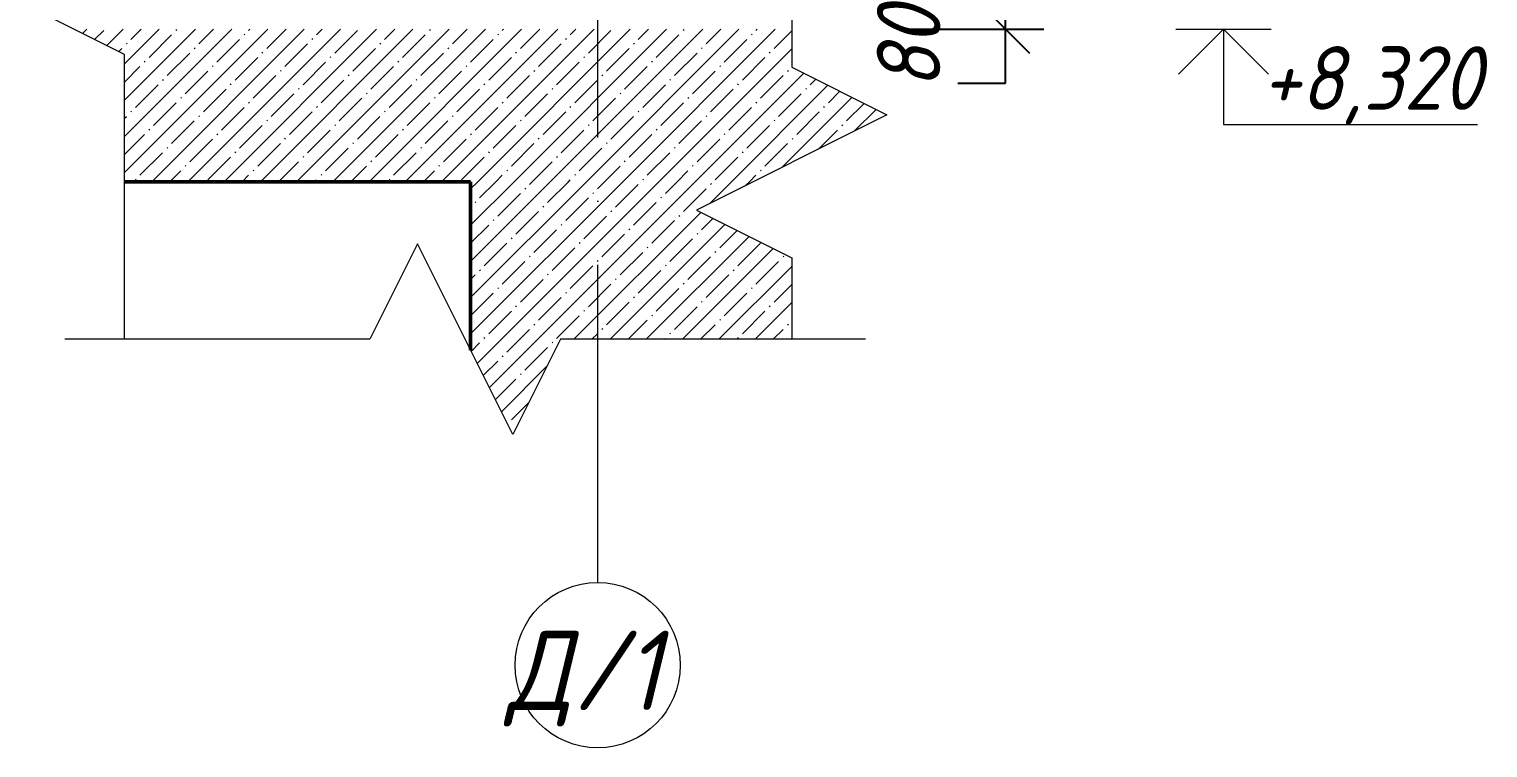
# Model space of a CAD drawing. Header units: millimetres. Extents: x -269418 to 201924, y -5890 to 98643.
# Drawn here: x 196049 to 198345, y 7189 to 8320 of the extents above; entities that cross this region are included whole.
import ezdxf

# ---------------------------------------------------------------- set-up
doc = ezdxf.new("R2010")
doc.units = ezdxf.units.MM
doc.linetypes.add('50_200_ШТРИХ_1Т_ш5_п1_п1_', pattern=[700, 500, -100, 0, -100])
for name, color, linetype, lineweight in [('A-ANNO-DIMS', 7, 'Continuous', 9), ('A-DETL-GENF', 7, 'Continuous', 9), ('A-FLOR-FNSH-1', 7, 'Continuous', 50), ('A-FLOR-PATT-1', 7, 'Continuous', 5), ('G-ANNO-DIMS', 7, 'Continuous', 9), ('G-ANNO-DIMS-1', 7, 'Continuous', 20), ('Оси', 7, 'Continuous', 9), ('Оси-1', 7, '50_200_ШТРИХ_1Т_ш5_п1_п1_', 9)]:
    doc.layers.add(name, color=color, linetype=linetype, lineweight=lineweight)
doc.styles.add('ISOCPEUR_I_6', font='isocpeui.ttf', dxfattribs={"width": 0.9, "height": 125})
doc.styles.add('ISOCPEUR_I_7', font='isocpeui.ttf', dxfattribs={"width": 0.9, "height": 100})
doc.dimstyles.new('ISO-2_0_0_9К_СРЕДНИЙ_3', dxfattribs={"dimscale": 304.8, "dimtxt": 99.598118, "dimasz": 0.246063, "dimexe": 0.19685, "dimexo": 0, "dimgap": 0, "dimtad": 1, "dimdec": 0, "dimzin": 0, "dimdsep": 46, "dimtxsty": 'ISOCPEUR_I_7', "dimblk1": 'OBLIQUE', "dimblk2": 'OBLIQUE', "dimsah": 1, "dimcen": 0.09, "dimdle": 0.19685, "dimazin": 0, "dimtfac": 1, "dimtdec": 4, "dimtix": 1, "dimtmove": 1, "dimatfit": 3, "dimfxl": 1, "dimtvp": 1, "dimtolj": 1, "dimtzin": 0, "dimarcsym": 2})
pattern_1 = [(45, (196287.776, 4305), (-28.51267, 28.51267), []), (45, (196316.29, 4305), (-28.51267, 28.51267), [50.403, -10.081, 1.676, -8.404])]

# ---------------------------------------------------------------- blocks, each defined once
blk = doc.blocks.new('DET_L_Линия разрыва - М50-25988032-АР1_Сечение б-б')
at = {"layer": 'A-DETL-GENF'}
for p, q in [((-14694.7, 8420.3), (-14694.7, 8260.3)), ((-14694.7, 8260.3), (-14544.7, 8185.3)), ((-14544.7, 8185.3), (-14844.7, 8035.3)), ((-14844.7, 8035.3), (-14694.7, 7960.3)), ((-14694.7, 7960.3), (-14694.7, 7832))]:
    blk.add_line(p, q, dxfattribs=at)
blk = doc.blocks.new('DET_L_Линия разрыва - М50-31148771-АР1_Сечение б-б')
at = {"layer": 'A-DETL-GENF'}
for p, q in [((-15744.7, 8580.3), (-15744.7, 9060.3)), ((-15594.7, 8505.3), (-15744.7, 8580.3)), ((-15894.7, 8355.3), (-15594.7, 8505.3)), ((-15744.7, 8280.3), (-15894.7, 8355.3)), ((-15744.7, 7832), (-15744.7, 8280.3))]:
    blk.add_line(p, q, dxfattribs=at)
blk = doc.blocks.new('DET_L_Линия разрыва - М50-V128-АР1_Сечение б-б')
at = {"layer": 'A-DETL-GENF'}
for p, q in [((-15283.7, 7982), (-15358.7, 7832)), ((-15133.7, 7682), (-15283.7, 7982)), ((-15358.7, 7832), (-15838.7, 7832)), ((-15058.7, 7832), (-15133.7, 7682)), ((-14578.7, 7832), (-15058.7, 7832))]:
    blk.add_line(p, q, dxfattribs=at)
blk = doc.blocks.new('Ось сетки - Круг_Ø6_00__ISO-2_5_0_9K_ кружки поменьше-23056867-АР1_Сечение б-б')
at = {"layer": 'Оси'}
blk.add_circle((-15000, 7319.3), 130, dxfattribs=at)
blk = doc.blocks.new('Высотные отметки - Стрелка_Низ-17668717-АР1_Сечение б-б')
at = {"layer": 'G-ANNO-DIMS'}
for p, q in [((-14090.2, 8320), (-13940.2, 8320)), ((-14015.2, 8320), (-14015.2, 8170)), ((-14015.2, 8170), (-13615.2, 8170))]:
    blk.add_line(p, q, dxfattribs=at)
at = {"layer": 'G-ANNO-DIMS-1'}
for q in [(-14085.9, 8249.3), (-13944.5, 8249.3)]:
    blk.add_line((-14015.2, 8320), q, dxfattribs=at)
blk = doc.blocks.new('_Oblique')
at = {"color": 0, "linetype": 'ByBlock', "lineweight": -2}
blk.add_line((-0.5, -0.5), (0.5, 0.5), dxfattribs=at)
blk = doc.blocks.new('DIMBLOCK574-АР1_Сечение б-б')
at = {"layer": 'A-ANNO-DIMS', "color": 0, "lineweight": -2, "transparency": 16777216}
for p, q in [((197586, 8260), (197586, 8460)), ((197324, 8400), (197646, 8400)), ((197420.8, 8320), (197646, 8320)), ((197586, 8234.9), (197586, 8320)), ((197511, 8234.9), (197586, 8234.9))]:
    blk.add_line(p, q, dxfattribs=at)
at = {"layer": 'Defpoints', "color": 0, "transparency": 16777216}
for p in [(197324, 8400), (197586, 8400), (197420.8, 8320)]:
    blk.add_point(p, dxfattribs=at)
at = {"layer": 'A-ANNO-DIMS', "color": 0, "lineweight": -2, "transparency": 16777216, "xscale": 75, "yscale": 75, "zscale": 75}
for p, rotation in [((197586, 8400), 90), ((197586, 8320), 270)]:
    blk.add_blockref('_Oblique', p, dxfattribs=dict(at, rotation=rotation))
at = {"layer": 'A-ANNO-DIMS', "color": 0, "transparency": 16777216, "insert": (197383.4, 8225.7), "char_height": 100, "width": 151.696, "attachment_point": 1, "rotation": 90, "line_spacing_factor": 1.149209, "style": 'ISOCPEUR_I_7'}
blk.add_mtext('\\A1;80', dxfattribs=at)

msp = doc.modelspace()

# ---------------------------------------------------------------- hatches: boundary and pattern name
at = {"layer": 'A-FLOR-PATT-1'}
h = msp.add_hatch(dxfattribs=at)
h.set_pattern_fill('FP_135', color=256, style=0, pattern_type=2)
h.set_pattern_definition(pattern_1)
h.paths.add_polyline_path([(196199.3, 8080), (197188.6, 8080), (197399.3, 8185.3), (197249.3, 8260.3), (197249.3, 8320), (196119.9, 8320), (196199.3, 8280.3), (196199.3, 8091)], flags=0)
h = msp.add_hatch(dxfattribs=at)
h.set_pattern_fill('FP_135', color=256, style=0, pattern_type=2)
h.set_pattern_definition(pattern_1)
h.paths.add_polyline_path([(196810.3, 7682), (196885.3, 7832), (197249.3, 7832), (197249.3, 7960.3), (197099.3, 8035.3), (197188.6, 8080), (196744, 8080), (196744, 7814.7)], flags=0)

# ---------------------------------------------------------------- linework, layer by layer
at = {"layer": 'A-FLOR-FNSH-1'}
for p, q in [((196199.3, 8080), (196744, 8080)), ((196744, 8080), (196744, 7814.7))]:
    msp.add_line(p, q, dxfattribs=at)
at = {"layer": 'Оси-1'}
msp.add_line((196944, 7449.3), (196944, 12121.8), dxfattribs=at)

# ---------------------------------------------------------------- block references
at = {"layer": 'A-DETL-GENF'}
for name in ['DET_L_Линия разрыва - М50-31148771-АР1_Сечение б-б', 'DET_L_Линия разрыва - М50-25988032-АР1_Сечение б-б', 'DET_L_Линия разрыва - М50-V128-АР1_Сечение б-б']:
    msp.add_blockref(name, (211944, 0), dxfattribs=at)
at = {"layer": 'G-ANNO-DIMS'}
msp.add_blockref('Высотные отметки - Стрелка_Низ-17668717-АР1_Сечение б-б', (211944, 0), dxfattribs=at)
at = {"layer": 'Оси'}
msp.add_blockref('Ось сетки - Круг_Ø6_00__ISO-2_5_0_9K_ кружки поменьше-23056867-АР1_Сечение б-б', (211944, 0), dxfattribs=at)

# ---------------------------------------------------------------- texts
at = {"layer": 'G-ANNO-DIMS', "insert": (197988.7, 8293.1), "char_height": 100, "width": 420.689, "attachment_point": 1, "line_spacing_factor": 1.149209, "style": 'ISOCPEUR_I_7'}
msp.add_mtext('+8,320', dxfattribs=at)
at = {"layer": 'Оси', "char_height": 125, "attachment_point": 1, "style": 'ISOCPEUR_I_6'}
for s, insert, width in [('\\fISOCPEUR|b0|i1|c204|p34|;\\W.9;Д', (196801.2, 7373.6), 126.266), ('/1', (196905.4, 7373.6), 173.164)]:
    msp.add_mtext(s, dxfattribs=dict(at, insert=insert, width=width))

# ---------------------------------------------------------------- dimensions: what is measured, and where the dimension line sits
at = {"layer": 'A-ANNO-DIMS'}
dim = msp.add_linear_dim(base=(197586, 8400), p1=(197420.8, 8320), p2=(197324, 8400), angle=90, dimstyle='ISO-2_0_0_9К_СРЕДНИЙ_3', override={"dimpost": '<>', "dimfxl": 125.620866}, dxfattribs=at)
dim.commit()
dim.dimension.update_dxf_attribs({"geometry": 'DIMBLOCK574-АР1_Сечение б-б', "text_midpoint": (197522.1, 8234.9), "dimtype": 160, "text_rotation": 90})

doc.saveas('drawing.dxf')
